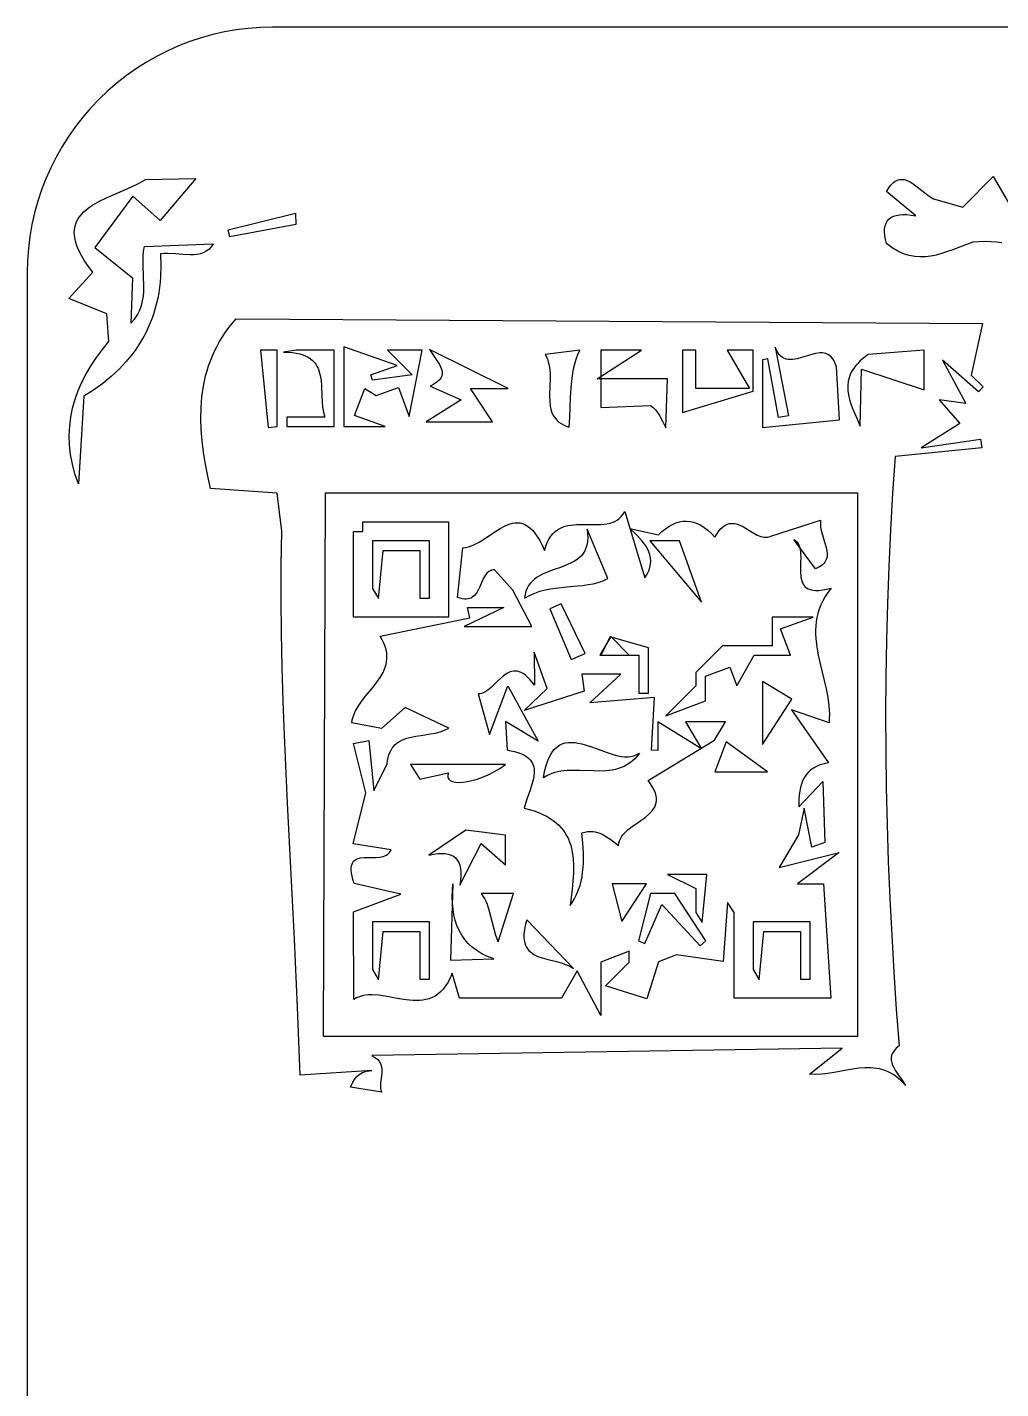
# Model space of a CAD drawing. Header units: metres. Extents: x 0 to 50, y 0 to 30.
# Drawn here: x 0 to 7.94, y 18.9 to 30 of the extents above; entities that cross this region are included whole.
import ezdxf

# ---------------------------------------------------------------- set-up
doc = ezdxf.new("R2010")
doc.units = ezdxf.units.M

msp = doc.modelspace()

# ---------------------------------------------------------------- linework, layer by layer
for points in [[(48, 30), (2, 30), (2, 30), (1.900826, 29.997542), (1.802325, 29.990213), (1.70466, 29.978082), (1.607997, 29.961215), (1.512499, 29.939682), (1.41833, 29.91355), (1.325653, 29.882886), (1.234633, 29.847759), (1.145434, 29.808237), (1.058219, 29.764387), (0.973153, 29.716278), (0.890399, 29.663977), (0.810121, 29.607552), (0.732484, 29.547071), (0.657651, 29.482602), (0.585786, 29.414214), (0.585786, 29.414214), (0.517398, 29.342349), (0.452929, 29.267516), (0.392448, 29.189879), (0.336023, 29.109601), (0.283722, 29.026847), (0.235613, 28.941781), (0.191763, 28.854566), (0.152241, 28.765367), (0.117114, 28.674347), (0.08645, 28.58167), (0.060318, 28.487501), (0.038785, 28.392003), (0.021918, 28.29534), (0.009787, 28.197675), (0.002458, 28.099174), (0, 28), (0, 2)], [(1.374913, 28.766695), (1.084719, 28.424038), (0.860075, 28.623172), (0.550474, 28.205657), (0.858813, 27.956913), (0.844184, 27.587806), (0.844184, 27.587806), (0.87443, 27.62151), (0.898564, 27.656729), (0.917232, 27.693289), (0.931077, 27.731018), (0.940744, 27.769743), (0.946877, 27.809289), (0.95012, 27.849486), (0.951116, 27.890158), (0.948948, 27.972241), (0.945526, 28.054152), (0.944955, 28.094611), (0.946003, 28.134508), (0.949315, 28.173671), (0.955533, 28.211926), (1.516313, 28.235101), (1.516313, 28.235101), (1.499038, 28.209843), (1.479665, 28.189533), (1.458368, 28.173688), (1.43532, 28.161825), (1.410695, 28.153461), (1.384668, 28.148112), (1.357412, 28.145296), (1.329101, 28.144529), (1.270008, 28.14721), (1.208782, 28.152292), (1.146813, 28.15591), (1.115984, 28.155962), (1.085491, 28.154198), (1.085491, 28.154198), (1.088915, 28.058995), (1.086441, 27.966923), (1.083008, 27.922053), (1.078121, 27.877956), (1.071785, 27.834628), (1.064007, 27.792066), (1.054794, 27.750268), (1.044152, 27.709228), (1.032088, 27.668945), (1.018608, 27.629414), (1.003718, 27.590633), (0.987426, 27.552598), (0.969739, 27.515305), (0.950661, 27.478752), (0.9302, 27.442935), (0.908363, 27.40785), (0.885156, 27.373495), (0.860586, 27.339865), (0.834659, 27.306959), (0.807381, 27.274771), (0.748801, 27.21254), (0.684897, 27.153146), (0.615723, 27.096562), (0.541331, 27.042761), (0.461773, 26.991716), (0.416775, 26.277501), (0.416775, 26.277501), (0.389341, 26.359158), (0.368403, 26.439535), (0.353801, 26.518646), (0.345371, 26.596505), (0.342951, 26.673123), (0.346378, 26.748515), (0.35549, 26.822692), (0.370124, 26.895669), (0.390118, 26.967458), (0.415309, 27.038072), (0.445535, 27.107525), (0.480633, 27.175829), (0.520441, 27.242998), (0.564795, 27.309044), (0.613534, 27.37398), (0.666495, 27.43782), (0.648759, 27.665023), (0.339431, 27.789941), (0.535793, 28.002379), (0.535793, 28.002379), (0.49912, 28.051049), (0.467967, 28.096958), (0.442105, 28.140221), (0.421304, 28.180951), (0.405335, 28.219265), (0.393969, 28.255275), (0.386977, 28.289098), (0.38413, 28.320848), (0.385199, 28.350639), (0.389953, 28.378586), (0.398165, 28.404804), (0.409605, 28.429407), (0.424044, 28.45251), (0.441252, 28.474228), (0.461, 28.494675), (0.48306, 28.513966), (0.507202, 28.532216), (0.533197, 28.549539), (0.589828, 28.581863), (0.651121, 28.611856), (0.715241, 28.640436), (0.844631, 28.697023), (0.906234, 28.726864), (0.963331, 28.758961), (1.374913, 28.766695)], [(7.946824, 28.242683), (7.904138, 28.248404), (7.859067, 28.251912), (7.811563, 28.253151), (7.761579, 28.252067), (7.709067, 28.248603), (7.709067, 28.248603), (7.624009, 28.216166), (7.5391, 28.183304), (7.496547, 28.168162), (7.453845, 28.154651), (7.410933, 28.143351), (7.367747, 28.134842), (7.324227, 28.129703), (7.28031, 28.128512), (7.235934, 28.13185), (7.191038, 28.140295), (7.145558, 28.154428), (7.099434, 28.174827), (7.052603, 28.202071), (7.005003, 28.236741), (7.005003, 28.236741), (6.99702, 28.270957), (6.992056, 28.302542), (6.990121, 28.331488), (6.99123, 28.357784), (6.995395, 28.38142), (7.00263, 28.402388), (7.012947, 28.420678), (7.02636, 28.43628), (7.04288, 28.449185), (7.062523, 28.459383), (7.085299, 28.466865), (7.111223, 28.47162), (7.140308, 28.47364), (7.172565, 28.472915), (7.208009, 28.469436), (7.246653, 28.463192), (7.006182, 28.660809), (7.006182, 28.660809), (7.030096, 28.698291), (7.042067, 28.713338), (7.054048, 28.726072), (7.066038, 28.736607), (7.078035, 28.745053), (7.090039, 28.751524), (7.102049, 28.756133), (7.114065, 28.758991), (7.126087, 28.760211), (7.150142, 28.758187), (7.174209, 28.750962), (7.198282, 28.739433), (7.222357, 28.724502), (7.246428, 28.707068), (7.294535, 28.668288), (7.342562, 28.630291), (7.366531, 28.613836), (7.390464, 28.600274), (7.627747, 28.534338), (7.876523, 28.783318), (8.07399, 28.44428)], [(2.190495, 28.392794), (1.65166, 28.292049), (1.637934, 28.349483), (2.186085, 28.484426), (2.190495, 28.392794)], [(7.78929, 27.586178), (7.697372, 27.164941), (7.793142, 27.069092), (7.755452, 27.028174), (7.462978, 27.287435), (7.652157, 26.932433), (7.434426, 26.962148), (7.603871, 26.770682), (7.290002, 26.571296), (7.772496, 26.642542), (7.782332, 26.571368), (7.077502, 26.502499), (7.077502, 26.502499), (7.056458, 26.202922), (7.038814, 25.90318), (7.024498, 25.603287), (7.013438, 25.303256), (7.005562, 25.003101), (7.000797, 24.702834), (6.999072, 24.40247), (7.000315, 24.102022), (7.004452, 23.801502), (7.011413, 23.500925), (7.021125, 23.200304), (7.033516, 22.899652), (7.048513, 22.598982), (7.066045, 22.298308), (7.08604, 21.997644), (7.108425, 21.697003), (7.108425, 21.697003), (7.085298, 21.677741), (7.067824, 21.658442), (7.055548, 21.63909), (7.048014, 21.619669), (7.044767, 21.600163), (7.045352, 21.580556), (7.049313, 21.56083), (7.056195, 21.540971), (7.065543, 21.520962), (7.076901, 21.500787), (7.103828, 21.459874), (7.133333, 21.418102), (7.161773, 21.375343), (7.161773, 21.375343), (7.139418, 21.399886), (7.11681, 21.421704), (7.09396, 21.440932), (7.07088, 21.4577), (7.047581, 21.472143), (7.024076, 21.484394), (7.000376, 21.494583), (6.976492, 21.502846), (6.952437, 21.509314), (6.928221, 21.51412), (6.879357, 21.519279), (6.829993, 21.519384), (6.780222, 21.515498), (6.730138, 21.508682), (6.679833, 21.500001), (6.578936, 21.481288), (6.52853, 21.473381), (6.478277, 21.467857), (6.42827, 21.465779), (6.378603, 21.468208), (6.644102, 21.680346), (2.809743, 21.618423), (2.809743, 21.618423), (2.835181, 21.604279), (2.854985, 21.588726), (2.869779, 21.571935), (2.88019, 21.554079), (2.886843, 21.535329), (2.890363, 21.515859), (2.891376, 21.495841), (2.890508, 21.475445), (2.885629, 21.434214), (2.880731, 21.393543), (2.879839, 21.373848), (2.880818, 21.35481), (2.884295, 21.336601), (2.890895, 21.319393), (2.63677, 21.361512), (2.63677, 21.361512), (2.656019, 21.403237), (2.668785, 21.425006), (2.685163, 21.445808), (2.706291, 21.464462), (2.718992, 21.472615), (2.733308, 21.479789), (2.74938, 21.485836), (2.767351, 21.490609), (2.787364, 21.49396), (2.80956, 21.495741), (2.224324, 21.459681), (2.224324, 21.459681), (2.215034, 21.737095), (2.203957, 22.014353), (2.177968, 22.568503), (2.121328, 23.676004), (2.096779, 24.229743), (2.086782, 24.506694), (2.078812, 24.783731), (2.07325, 25.060879), (2.070477, 25.338162), (2.070876, 25.615603), (2.074827, 25.893228), (2.038389, 26.201933), (1.4948, 26.240865), (1.4948, 26.240865), (1.47275, 26.339971), (1.453799, 26.437494), (1.438288, 26.533414), (1.42656, 26.627708), (1.418953, 26.720354), (1.41581, 26.811331), (1.417471, 26.900616), (1.424276, 26.988187), (1.436568, 27.074023), (1.444877, 27.116283), (1.454686, 27.158101), (1.466036, 27.199474), (1.478971, 27.2404), (1.493533, 27.280875), (1.509764, 27.320897), (1.527708, 27.360463), (1.547406, 27.39957), (1.568903, 27.438216), (1.592239, 27.476398), (1.617458, 27.514113), (1.644602, 27.551359), (1.673714, 27.588132), (1.704836, 27.624429), (7.78929, 27.586178)], [(1.901141, 27.366773), (1.964275, 26.73807), (2.038389, 26.745525), (2.038389, 27.366773), (1.901141, 27.366773)], [(2.089068, 27.351382), (2.089068, 27.351382), (2.127061, 27.350576), (2.161799, 27.347908), (2.193428, 27.343463), (2.222098, 27.337325), (2.247956, 27.329579), (2.271153, 27.320311), (2.291836, 27.309606), (2.310153, 27.297547), (2.326254, 27.284221), (2.340287, 27.269712), (2.3524, 27.254106), (2.362743, 27.237487), (2.371463, 27.219939), (2.378709, 27.201549), (2.389373, 27.16258), (2.395926, 27.121259), (2.399553, 27.078266), (2.40279, 26.98998), (2.404776, 26.946048), (2.408592, 26.903162), (2.415425, 26.862002), (2.426466, 26.823247), (2.115981, 26.823181), (2.115981, 26.745525), (2.503942, 26.745525), (2.503942, 27.366773), (2.271166, 27.366773), (2.193574, 27.366773), (2.089068, 27.351382)], [(2.581534, 27.396407), (2.581534, 26.745525), (2.917767, 26.745525), (2.669014, 26.83515), (2.752194, 27.054622), (2.845024, 26.998878), (3.028404, 27.064949), (3.114032, 26.826896), (3.221466, 27.366773), (2.938458, 27.366773), (3.13875, 27.166317), (2.815885, 27.122254), (2.802441, 27.166804), (3.015786, 27.243671), (2.581534, 27.396407)], [(3.279088, 27.372149), (3.279088, 27.372149), (3.306937, 27.33158), (3.335443, 27.291653), (3.360413, 27.252505), (3.370262, 27.233267), (3.377656, 27.214275), (3.382069, 27.195546), (3.382978, 27.177099), (3.379859, 27.15895), (3.372188, 27.141116), (3.359441, 27.123615), (3.341093, 27.106464), (3.316621, 27.089679), (3.285501, 27.073279), (3.537077, 26.962241), (3.25365, 26.784353), (3.792526, 26.784353), (3.615662, 27.056149), (3.920341, 27.056149), (3.279088, 27.372149)], [(4.41958, 26.7394), (4.41958, 26.7394), (4.424605, 26.82066), (4.427482, 26.901439), (4.4301, 26.981607), (4.434349, 27.061035), (4.442117, 27.139594), (4.447911, 27.178507), (4.455294, 27.217154), (4.464502, 27.255519), (4.47577, 27.293587), (4.489335, 27.33134), (4.505432, 27.368763), (4.223064, 27.333133), (4.223064, 27.333133), (4.233045, 27.313779), (4.241312, 27.293911), (4.248012, 27.273587), (4.253292, 27.252861), (4.260178, 27.210434), (4.263142, 27.167083), (4.263356, 27.12326), (4.261993, 27.079417), (4.259225, 26.993481), (4.260166, 26.952292), (4.26422, 26.912893), (4.272559, 26.875735), (4.278703, 26.858138), (4.286357, 26.841272), (4.295669, 26.825191), (4.306785, 26.809954), (4.319853, 26.795616), (4.335017, 26.782234), (4.352426, 26.769865), (4.372224, 26.758566), (4.394561, 26.748392), (4.41958, 26.7394)], [(4.676523, 27.366773), (4.676523, 26.900837), (5.081424, 26.917792), (5.081424, 26.917792), (5.103245, 26.900802), (5.122272, 26.881017), (5.139045, 26.858976), (5.154103, 26.835218), (5.181231, 26.784713), (5.207972, 26.733819), (5.219668, 27.133805), (4.648308, 27.133805), (5.008053, 27.366773), (4.676523, 27.366773)], [(5.343816, 27.366773), (5.343816, 26.859817), (5.917998, 27.033604), (5.917998, 27.366773), (5.707446, 27.366773), (5.888365, 27.056149), (5.452445, 27.056149), (5.452445, 27.366773), (5.343816, 27.366773)], [(6.098524, 27.393208), (6.208355, 26.833611), (6.126687, 26.818784), (6.039513, 27.297135), (5.99559, 27.289117), (5.99559, 26.737517), (6.623442, 26.800806), (6.597228, 27.232274), (6.597228, 27.232274), (6.588545, 27.258198), (6.578599, 27.28018), (6.56747, 27.29848), (6.555241, 27.313358), (6.541993, 27.325073), (6.527809, 27.333883), (6.51277, 27.340049), (6.496959, 27.34383), (6.480456, 27.345484), (6.463345, 27.345272), (6.427622, 27.340285), (6.390446, 27.330944), (6.352472, 27.319322), (6.314353, 27.307495), (6.276747, 27.297536), (6.240306, 27.291521), (6.222728, 27.290641), (6.205687, 27.291524), (6.189265, 27.294431), (6.173544, 27.29962), (6.158606, 27.307351), (6.144532, 27.317883), (6.131406, 27.331475), (6.119307, 27.348387), (6.108319, 27.368879), (6.098524, 27.393208)], [(6.85641, 27.332448), (6.85641, 27.332448), (6.809504, 27.296676), (6.789417, 27.278681), (6.771459, 27.26062), (6.755548, 27.242498), (6.741599, 27.224318), (6.729528, 27.206087), (6.719249, 27.18781), (6.71068, 27.16949), (6.703735, 27.151132), (6.694381, 27.114325), (6.690512, 27.077428), (6.691455, 27.040478), (6.696533, 27.003514), (6.705072, 26.966576), (6.716398, 26.929702), (6.729835, 26.89293), (6.760343, 26.819849), (6.791198, 26.747644), (6.802454, 27.213065), (7.314657, 27.044353), (7.314657, 27.366773), (6.85641, 27.332448)], [(2.430083, 26.201918), (2.412833, 21.775539), (6.771512, 21.775539), (6.771512, 26.201933), (2.581534, 26.201933), (2.503942, 26.201933), (2.430083, 26.201918)], [(4.871356, 26.05178), (5.035761, 25.512701), (5.035761, 25.512701), (5.054063, 25.541627), (5.067864, 25.569683), (5.07739, 25.596947), (5.082864, 25.623496), (5.084511, 25.649408), (5.082556, 25.674762), (5.077224, 25.699636), (5.068738, 25.724106), (5.057325, 25.748253), (5.043207, 25.772152), (5.026611, 25.795883), (5.00776, 25.819523), (4.964193, 25.866842), (4.914303, 25.914735), (5.146116, 25.861894), (5.146116, 25.861894), (5.174502, 25.888831), (5.202977, 25.91215), (5.231534, 25.931828), (5.260169, 25.947839), (5.288874, 25.960158), (5.317645, 25.968761), (5.346474, 25.973622), (5.375358, 25.974717), (5.404288, 25.97202), (5.43326, 25.965508), (5.462267, 25.955154), (5.491304, 25.940934), (5.520364, 25.922824), (5.549443, 25.900798), (5.578533, 25.874831), (5.607629, 25.844899), (5.607629, 25.844899), (5.622177, 25.869314), (5.636724, 25.890276), (5.651266, 25.907975), (5.665803, 25.922599), (5.680332, 25.934337), (5.694851, 25.94338), (5.709359, 25.949916), (5.723854, 25.954136), (5.738333, 25.956228), (5.752795, 25.956381), (5.767237, 25.954786), (5.781659, 25.951631), (5.810431, 25.9414), (5.839096, 25.927203), (5.896041, 25.892972), (5.924291, 25.875968), (5.952372, 25.861058), (5.98027, 25.849758), (6.007967, 25.843582), (6.021736, 25.842889), (6.03545, 25.844045), (6.049105, 25.847239), (6.062702, 25.852662), (6.468783, 25.981177), (6.468783, 25.981177), (6.466996, 25.953881), (6.469089, 25.926128), (6.474208, 25.898089), (6.481496, 25.869932), (6.499159, 25.813944), (6.515231, 25.759521), (6.520532, 25.73332), (6.522868, 25.708019), (6.521384, 25.683788), (6.515223, 25.660796), (6.510122, 25.649817), (6.503531, 25.639212), (6.495343, 25.629001), (6.485451, 25.619207), (6.473749, 25.609849), (6.460129, 25.600949), (6.426707, 25.584608), (6.250647, 25.823699), (6.250647, 25.823699), (6.264239, 25.81539), (6.275519, 25.805184), (6.28469, 25.793243), (6.291958, 25.779732), (6.297527, 25.764814), (6.301602, 25.748652), (6.306091, 25.713255), (6.307061, 25.674849), (6.306152, 25.634744), (6.305002, 25.59425), (6.30525, 25.554676), (6.308534, 25.517332), (6.311827, 25.499906), (6.316493, 25.483528), (6.322737, 25.468362), (6.330765, 25.454572), (6.34078, 25.442322), (6.352988, 25.431775), (6.367593, 25.423095), (6.384801, 25.416446), (6.404816, 25.411992), (6.427842, 25.409895), (6.454086, 25.41032), (6.483751, 25.413431), (6.517042, 25.419391), (6.554165, 25.428363), (6.554165, 25.428363), (6.528412, 25.394117), (6.506028, 25.359886), (6.486839, 25.325669), (6.470671, 25.291464), (6.457349, 25.25727), (6.446701, 25.223083), (6.438551, 25.188904), (6.432725, 25.154728), (6.429049, 25.120556), (6.42735, 25.086385), (6.427453, 25.052213), (6.429183, 25.018038), (6.436831, 24.949674), (6.448901, 24.881276), (6.463999, 24.812832), (6.480734, 24.744325), (6.49771, 24.675742), (6.513537, 24.607068), (6.52682, 24.538288), (6.536166, 24.469387), (6.538928, 24.434887), (6.540183, 24.400351), (6.539757, 24.365778), (6.537477, 24.331165), (6.232614, 24.435704), (6.532685, 24.003614), (6.532685, 24.003614), (6.496988, 23.9969), (6.464716, 23.987524), (6.435725, 23.97561), (6.409872, 23.961284), (6.387012, 23.944672), (6.367003, 23.925899), (6.349701, 23.905092), (6.334963, 23.882375), (6.322646, 23.857874), (6.312605, 23.831715), (6.304698, 23.804024), (6.298782, 23.774926), (6.294712, 23.744547), (6.292345, 23.713012), (6.292148, 23.646979), (6.487698, 23.853498), (6.502531, 23.355997), (6.398544, 23.318531), (6.333978, 23.635754), (6.289642, 23.417928), (6.130029, 23.151686), (6.621452, 23.274265), (6.280095, 23.018036), (6.492846, 23.018036), (6.552798, 22.086163), (5.762813, 22.086163), (5.762813, 22.785068), (5.710765, 22.866698), (5.674156, 22.386531), (5.294037, 22.438408), (5.147621, 22.382826), (5.052613, 22.07996), (4.714426, 22.186223), (4.9093, 22.381256), (4.9093, 22.469088), (4.676523, 22.380721), (4.676523, 21.945412), (4.48329, 22.308022), (4.357337, 22.086163), (3.525572, 22.086163), (3.465474, 22.290885), (3.465474, 22.290885), (3.448805, 22.251667), (3.43089, 22.217021), (3.4118, 22.186699), (3.391604, 22.160454), (3.370373, 22.138039), (3.348176, 22.119205), (3.325085, 22.103705), (3.30117, 22.091291), (3.276499, 22.081716), (3.251145, 22.074733), (3.225176, 22.070093), (3.198664, 22.067549), (3.171678, 22.066854), (3.144288, 22.06776), (3.08858, 22.073383), (3.032099, 22.082439), (2.975409, 22.092947), (2.91907, 22.102926), (2.863645, 22.110395), (2.809694, 22.113374), (2.783447, 22.11256), (2.757779, 22.109881), (2.732761, 22.105089), (2.708462, 22.097937), (2.684954, 22.088176), (2.662305, 22.07556), (2.659106, 22.789562), (3.045324, 22.935213), (2.665039, 23.021508), (2.665039, 23.021508), (2.655642, 23.05324), (2.648802, 23.081631), (2.644386, 23.106868), (2.642259, 23.129133), (2.642288, 23.148612), (2.644338, 23.165491), (2.648275, 23.179952), (2.653966, 23.192182), (2.661276, 23.202366), (2.670071, 23.210687), (2.680218, 23.217331), (2.691582, 23.222482), (2.717425, 23.229046), (2.746529, 23.231857), (2.810229, 23.232134), (2.842682, 23.232556), (2.874106, 23.235138), (2.90343, 23.241358), (2.916969, 23.246295), (2.929581, 23.252695), (2.941131, 23.260744), (2.951487, 23.270626), (2.960513, 23.282527), (2.968076, 23.296631), (2.657211, 23.343133), (2.761018, 23.761174), (2.659621, 24.163409), (2.786213, 24.187799), (2.827195, 23.775109), (2.933647, 23.996257), (2.933647, 23.996257), (2.937313, 24.022981), (2.942466, 24.047436), (2.949034, 24.069736), (2.956947, 24.089994), (2.966135, 24.108322), (2.976527, 24.124834), (2.988052, 24.139642), (3.00064, 24.15286), (3.014221, 24.1646), (3.028723, 24.174975), (3.060209, 24.192082), (3.094534, 24.205086), (3.131134, 24.21489), (3.169444, 24.222396), (3.208898, 24.22851), (3.288981, 24.24017), (3.32848, 24.247525), (3.366865, 24.257099), (3.403571, 24.269798), (3.438032, 24.286525), (3.08063, 24.455562), (2.888945, 24.285645), (2.645735, 24.331787), (2.645735, 24.331787), (2.650388, 24.355489), (2.656923, 24.378502), (2.665169, 24.400882), (2.674954, 24.422689), (2.698459, 24.464817), (2.726066, 24.505353), (2.756406, 24.544763), (2.788109, 24.583517), (2.819805, 24.62208), (2.850124, 24.660921), (2.877696, 24.700507), (2.90115, 24.741305), (2.910905, 24.762305), (2.919117, 24.783783), (2.925614, 24.805798), (2.930226, 24.828409), (2.932781, 24.851673), (2.933108, 24.875649), (2.931036, 24.900396), (2.926392, 24.925972), (2.919007, 24.952435), (2.908709, 24.979844), (2.895327, 25.008258), (2.878688, 25.037734), (3.608601, 25.186641), (3.590233, 25.270061), (3.886494, 25.270061), (3.562017, 25.114748), (4.11369, 25.114748), (3.958795, 25.411505), (3.810737, 25.577647), (3.810737, 25.577647), (3.797516, 25.57683), (3.785468, 25.574339), (3.774499, 25.5703), (3.764517, 25.564841), (3.747142, 25.550173), (3.732601, 25.531354), (3.720151, 25.509404), (3.709049, 25.485342), (3.68792, 25.434958), (3.676407, 25.410676), (3.663272, 25.38836), (3.647773, 25.369028), (3.629166, 25.353701), (3.618466, 25.347857), (3.60671, 25.343397), (3.593806, 25.340448), (3.579661, 25.339136), (3.564182, 25.339591), (3.547277, 25.341938), (3.528852, 25.346306), (3.508815, 25.352822), (3.551437, 25.756084), (3.551437, 25.756084), (3.574359, 25.759356), (3.597064, 25.764847), (3.619558, 25.77231), (3.64185, 25.781498), (3.685863, 25.80406), (3.729173, 25.830553), (3.813953, 25.88742), (3.85556, 25.913835), (3.896737, 25.936267), (3.917185, 25.94537), (3.937551, 25.952736), (3.957844, 25.958117), (3.978072, 25.961265), (3.998243, 25.961933), (4.018367, 25.959874), (4.038451, 25.95484), (4.058505, 25.946584), (4.078536, 25.934859), (4.098554, 25.919417), (4.118566, 25.900011), (4.138583, 25.876394), (4.158611, 25.848318), (4.178659, 25.815536), (4.198737, 25.7778), (4.218852, 25.734864), (4.218852, 25.734864), (4.228804, 25.76979), (4.240564, 25.800724), (4.254019, 25.827905), (4.269055, 25.851569), (4.285558, 25.871955), (4.303415, 25.8893), (4.322513, 25.903843), (4.342738, 25.91582), (4.363977, 25.925469), (4.386117, 25.933029), (4.409043, 25.938737), (4.432643, 25.94283), (4.481409, 25.947125), (4.531507, 25.947815), (4.632072, 25.945988), (4.680722, 25.947275), (4.727075, 25.952564), (4.749106, 25.957304), (4.770222, 25.963757), (4.79031, 25.972162), (4.809256, 25.982757), (4.826948, 25.995778), (4.84327, 26.011464), (4.858111, 26.030052), (4.871356, 26.05178)], [(3.435048, 25.968965), (3.435048, 25.192405), (2.659127, 25.192405), (2.659127, 25.891309), (2.736719, 25.891309), (2.736719, 25.968965), (3.435048, 25.968965)], [(4.564395, 25.90799), (4.564395, 25.90799), (4.569074, 25.870957), (4.570345, 25.837233), (4.568418, 25.806611), (4.563499, 25.778886), (4.555796, 25.753854), (4.545518, 25.731308), (4.532872, 25.711044), (4.518066, 25.692856), (4.501308, 25.676539), (4.482806, 25.661887), (4.462768, 25.648696), (4.441402, 25.636759), (4.395517, 25.615829), (4.346814, 25.597455), (4.296957, 25.579994), (4.247608, 25.561804), (4.200431, 25.541242), (4.178177, 25.529558), (4.15709, 25.516665), (4.137377, 25.502357), (4.119247, 25.486431), (4.102907, 25.468679), (4.088566, 25.448897), (4.076431, 25.42688), (4.06671, 25.402421), (4.059611, 25.375317), (4.055342, 25.345361), (4.055342, 25.345361), (4.09612, 25.368729), (4.13785, 25.387579), (4.180373, 25.402497), (4.223532, 25.414072), (4.267167, 25.42289), (4.31112, 25.429538), (4.399346, 25.438673), (4.486941, 25.446174), (4.530105, 25.45078), (4.572635, 25.456739), (4.614373, 25.464638), (4.655161, 25.475064), (4.694839, 25.488604), (4.733249, 25.505846), (4.564395, 25.90799)], [(2.814311, 25.813653), (2.814311, 25.425373), (2.863805, 25.342794), (2.902852, 25.735997), (3.202272, 25.735997), (3.202272, 25.347717), (3.279864, 25.347717), (3.279864, 25.813653), (2.814311, 25.813653)], [(5.075918, 25.813653), (5.497014, 25.315339), (5.318598, 25.813653), (5.075918, 25.813653)], [(4.261711, 25.258739), (4.435617, 24.845635), (4.548823, 24.894982), (4.353905, 25.301447), (4.261711, 25.258739)], [(5.205874, 24.386507), (5.530037, 24.509567), (5.530037, 24.710937), (5.730062, 24.783005), (5.784624, 24.631319), (5.926815, 24.88178), (6.223015, 24.88178), (6.141829, 25.095994), (6.409415, 25.192405), (6.073182, 25.192405), (6.073182, 24.959436), (5.669703, 24.959436), (5.452445, 24.742), (5.452445, 24.633281), (5.205874, 24.386507)], [(4.676523, 24.88178), (4.9093, 24.88178), (4.75982, 25.033666), (4.668764, 24.88178), (4.986892, 24.88178), (4.986892, 24.571156), (5.064484, 24.571156), (5.064484, 24.940817), (4.752648, 25.032072), (4.676523, 24.88178)], [(3.675775, 24.5663), (3.770096, 24.234878), (3.919846, 24.632366), (4.165254, 24.180339), (3.900601, 24.341565), (3.912625, 24.109231), (3.912625, 24.109231), (3.944399, 24.103653), (3.973237, 24.097095), (3.999254, 24.089595), (4.022569, 24.081192), (4.043297, 24.071925), (4.061555, 24.061832), (4.077459, 24.050952), (4.091127, 24.039323), (4.102674, 24.026984), (4.112217, 24.013973), (4.119873, 24.000329), (4.125759, 23.98609), (4.129991, 23.971296), (4.132685, 23.955983), (4.133927, 23.92396), (4.130419, 23.890328), (4.123093, 23.855397), (4.112882, 23.819475), (4.100718, 23.78287), (4.074263, 23.708842), (4.061837, 23.672037), (4.051189, 23.635781), (4.051189, 23.635781), (4.093503, 23.62472), (4.132906, 23.612476), (4.16949, 23.599078), (4.20335, 23.584556), (4.23458, 23.568941), (4.263273, 23.55226), (4.289524, 23.534546), (4.313425, 23.515826), (4.335072, 23.496131), (4.354556, 23.47549), (4.371974, 23.453934), (4.387417, 23.431491), (4.400981, 23.408192), (4.412759, 23.384066), (4.422844, 23.359144), (4.43133, 23.333454), (4.438312, 23.307026), (4.443883, 23.279891), (4.451167, 23.223615), (4.453933, 23.164865), (4.452931, 23.103878), (4.448911, 23.040891), (4.442625, 22.976143), (4.426253, 22.842312), (4.426253, 22.842312), (4.44766, 22.873513), (4.466313, 22.905471), (4.482364, 22.938187), (4.495963, 22.971664), (4.507261, 23.005902), (4.51641, 23.040904), (4.52356, 23.076671), (4.528863, 23.113205), (4.532469, 23.150507), (4.534529, 23.18858), (4.534618, 23.267044), (4.530336, 23.348609), (4.522893, 23.43329), (4.522893, 23.43329), (4.546155, 23.440262), (4.568576, 23.444385), (4.590207, 23.445888), (4.611097, 23.445), (4.631297, 23.44195), (4.650855, 23.436967), (4.669822, 23.43028), (4.688249, 23.422119), (4.723678, 23.402291), (4.757541, 23.379314), (4.82217, 23.331251), (4.82217, 23.331251), (4.824542, 23.350477), (4.829403, 23.368624), (4.836535, 23.385784), (4.845724, 23.402047), (4.856753, 23.417504), (4.869408, 23.432244), (4.898728, 23.459939), (4.931957, 23.485855), (4.967371, 23.510716), (5.003241, 23.535246), (5.037842, 23.56017), (5.069448, 23.58621), (5.096332, 23.614091), (5.107463, 23.628948), (5.116767, 23.644536), (5.124027, 23.660947), (5.129028, 23.67827), (5.131554, 23.696597), (5.131388, 23.716016), (5.128316, 23.73662), (5.122121, 23.758499), (5.112588, 23.781743), (5.0995, 23.806442), (5.082643, 23.832687), (5.0618, 23.860568), (5.604471, 24.190551), (5.69298, 24.338188), (5.367093, 24.338188), (5.498811, 24.118478), (5.142076, 24.338188), (5.142076, 24.10522), (5.090231, 24.108166), (5.114634, 24.538337), (4.588658, 24.493359), (4.840271, 24.726468), (4.521339, 24.726468), (4.540712, 24.588389), (4.051698, 24.431338), (4.239815, 24.611764), (4.133378, 24.907666), (4.135452, 24.636356), (4.135452, 24.636356), (4.116151, 24.66247), (4.097473, 24.684849), (4.079388, 24.703685), (4.061865, 24.719167), (4.044874, 24.731488), (4.028384, 24.740837), (4.012365, 24.747406), (3.996787, 24.751385), (3.981618, 24.752966), (3.966829, 24.752338), (3.952389, 24.749695), (3.938267, 24.745225), (3.910857, 24.73157), (3.884355, 24.712902), (3.858518, 24.690747), (3.833101, 24.666632), (3.782553, 24.618632), (3.756934, 24.5978), (3.730761, 24.581116), (3.71739, 24.574806), (3.703789, 24.570107), (3.689927, 24.567208), (3.675775, 24.5663)], [(5.99559, 24.668226), (5.99559, 24.154638), (6.233267, 24.522259), (5.99559, 24.668226)], [(4.993045, 24.084693), (4.993045, 24.084693), (4.974032, 24.059948), (4.954162, 24.038065), (4.933484, 24.018877), (4.912048, 24.002215), (4.889906, 23.987913), (4.867106, 23.975802), (4.8437, 23.965715), (4.819737, 23.957484), (4.795268, 23.950942), (4.770344, 23.945921), (4.719327, 23.939772), (4.66709, 23.937695), (4.614034, 23.93835), (4.507074, 23.942491), (4.453973, 23.943295), (4.401661, 23.941467), (4.350541, 23.935665), (4.325552, 23.930856), (4.301013, 23.92455), (4.276972, 23.91658), (4.25348, 23.906779), (4.230587, 23.894979), (4.208344, 23.881012), (4.208344, 23.881012), (4.218598, 23.934977), (4.230826, 23.982354), (4.244923, 24.023497), (4.260784, 24.058756), (4.278303, 24.088483), (4.297375, 24.11303), (4.317894, 24.132748), (4.339755, 24.147989), (4.362853, 24.159104), (4.387083, 24.166446), (4.412338, 24.170364), (4.438514, 24.171212), (4.465505, 24.16934), (4.493205, 24.165101), (4.52151, 24.158845), (4.550314, 24.150925), (4.608997, 24.131497), (4.668412, 24.109629), (4.727715, 24.088134), (4.786063, 24.069824), (4.814615, 24.062743), (4.842613, 24.057513), (4.86995, 24.054485), (4.896522, 24.054012), (4.922223, 24.056445), (4.946947, 24.062135), (4.970589, 24.071434), (4.993045, 24.084693)], [(5.698598, 24.175813), (5.605622, 23.930494), (6.037256, 23.930494), (5.698598, 24.175813)], [(3.202272, 23.872252), (3.435048, 23.922829), (3.435048, 23.922829), (3.431099, 23.912601), (3.428911, 23.903046), (3.428428, 23.894175), (3.429593, 23.886002), (3.43235, 23.878539), (3.436641, 23.871799), (3.44241, 23.865794), (3.4496, 23.860536), (3.468016, 23.852313), (3.491434, 23.84723), (3.519401, 23.845388), (3.551462, 23.846887), (3.587161, 23.851825), (3.626047, 23.860305), (3.667662, 23.872425), (3.711555, 23.888285), (3.757269, 23.907987), (3.804351, 23.931629), (3.852347, 23.959312), (3.900801, 23.991136), (3.125435, 23.992244), (3.202272, 23.872252)], [(3.576192, 23.456607), (3.27397, 23.25306), (3.27397, 23.25306), (3.311967, 23.260561), (3.346867, 23.265102), (3.378699, 23.266665), (3.407492, 23.265231), (3.433275, 23.260784), (3.456077, 23.253305), (3.475927, 23.242776), (3.492853, 23.229178), (3.506886, 23.212494), (3.518053, 23.192706), (3.526384, 23.169796), (3.531907, 23.143746), (3.534652, 23.114537), (3.534648, 23.082152), (3.531923, 23.046572), (3.526506, 23.00778), (3.702608, 23.347748), (3.900601, 23.172238), (3.900601, 23.416023), (3.576192, 23.456607)], [(5.219668, 23.095692), (5.452445, 22.979208), (5.452445, 22.785068), (5.501939, 22.702488), (5.540985, 23.095692), (5.219668, 23.095692)], [(3.471493, 23.018001), (3.451551, 22.396787), (3.80396, 22.406669), (3.80396, 22.406669), (3.753405, 22.426493), (3.70748, 22.449091), (3.666044, 22.474394), (3.628956, 22.502333), (3.596074, 22.532838), (3.567257, 22.56584), (3.542362, 22.60127), (3.521249, 22.63906), (3.503776, 22.679139), (3.489801, 22.721439), (3.479183, 22.76589), (3.47178, 22.812424), (3.467452, 22.860972), (3.466055, 22.911463), (3.467449, 22.963829), (3.471493, 23.018001)], [(4.768734, 23.018036), (4.848587, 22.711679), (5.050415, 23.018036), (4.768734, 23.018036)], [(3.701455, 22.938311), (3.701455, 22.938311), (3.715838, 22.91865), (3.728404, 22.897903), (3.739377, 22.876166), (3.748982, 22.853534), (3.764983, 22.805969), (3.778198, 22.75597), (3.803443, 22.651727), (3.819057, 22.599009), (3.839056, 22.546912), (3.965661, 22.94038), (3.701455, 22.938311)], [(5.080957, 22.94038), (4.984419, 22.552716), (5.035268, 22.530957), (5.174171, 22.849307), (5.487409, 22.512401), (5.532257, 22.553551), (5.279842, 22.94038), (5.080957, 22.94038)], [(2.814311, 22.707411), (2.814311, 22.319131), (2.863805, 22.236552), (2.902852, 22.629755), (3.202272, 22.629755), (3.202272, 22.241475), (3.279864, 22.241475), (3.279864, 22.707411), (2.814311, 22.707411)], [(4.073902, 22.725246), (4.073902, 22.725246), (4.06412, 22.691215), (4.056967, 22.659814), (4.052319, 22.630918), (4.050053, 22.604405), (4.050046, 22.58015), (4.052174, 22.558031), (4.056315, 22.537924), (4.062344, 22.519705), (4.070138, 22.503252), (4.079574, 22.48844), (4.09053, 22.475147), (4.10288, 22.463248), (4.116503, 22.452621), (4.131274, 22.443142), (4.163769, 22.427135), (4.199379, 22.414238), (4.237117, 22.403465), (4.315031, 22.384339), (4.353234, 22.374012), (4.389618, 22.361858), (4.423197, 22.346891), (4.438626, 22.338044), (4.452984, 22.328123), (4.073902, 22.725246)], [(5.917998, 22.707411), (5.917998, 22.319131), (5.967492, 22.236552), (6.006538, 22.629755), (6.305959, 22.629755), (6.305959, 22.241475), (6.383551, 22.241475), (6.383551, 22.707411), (5.917998, 22.707411)]]:
    msp.add_lwpolyline(points)

doc.saveas('drawing.dxf')
